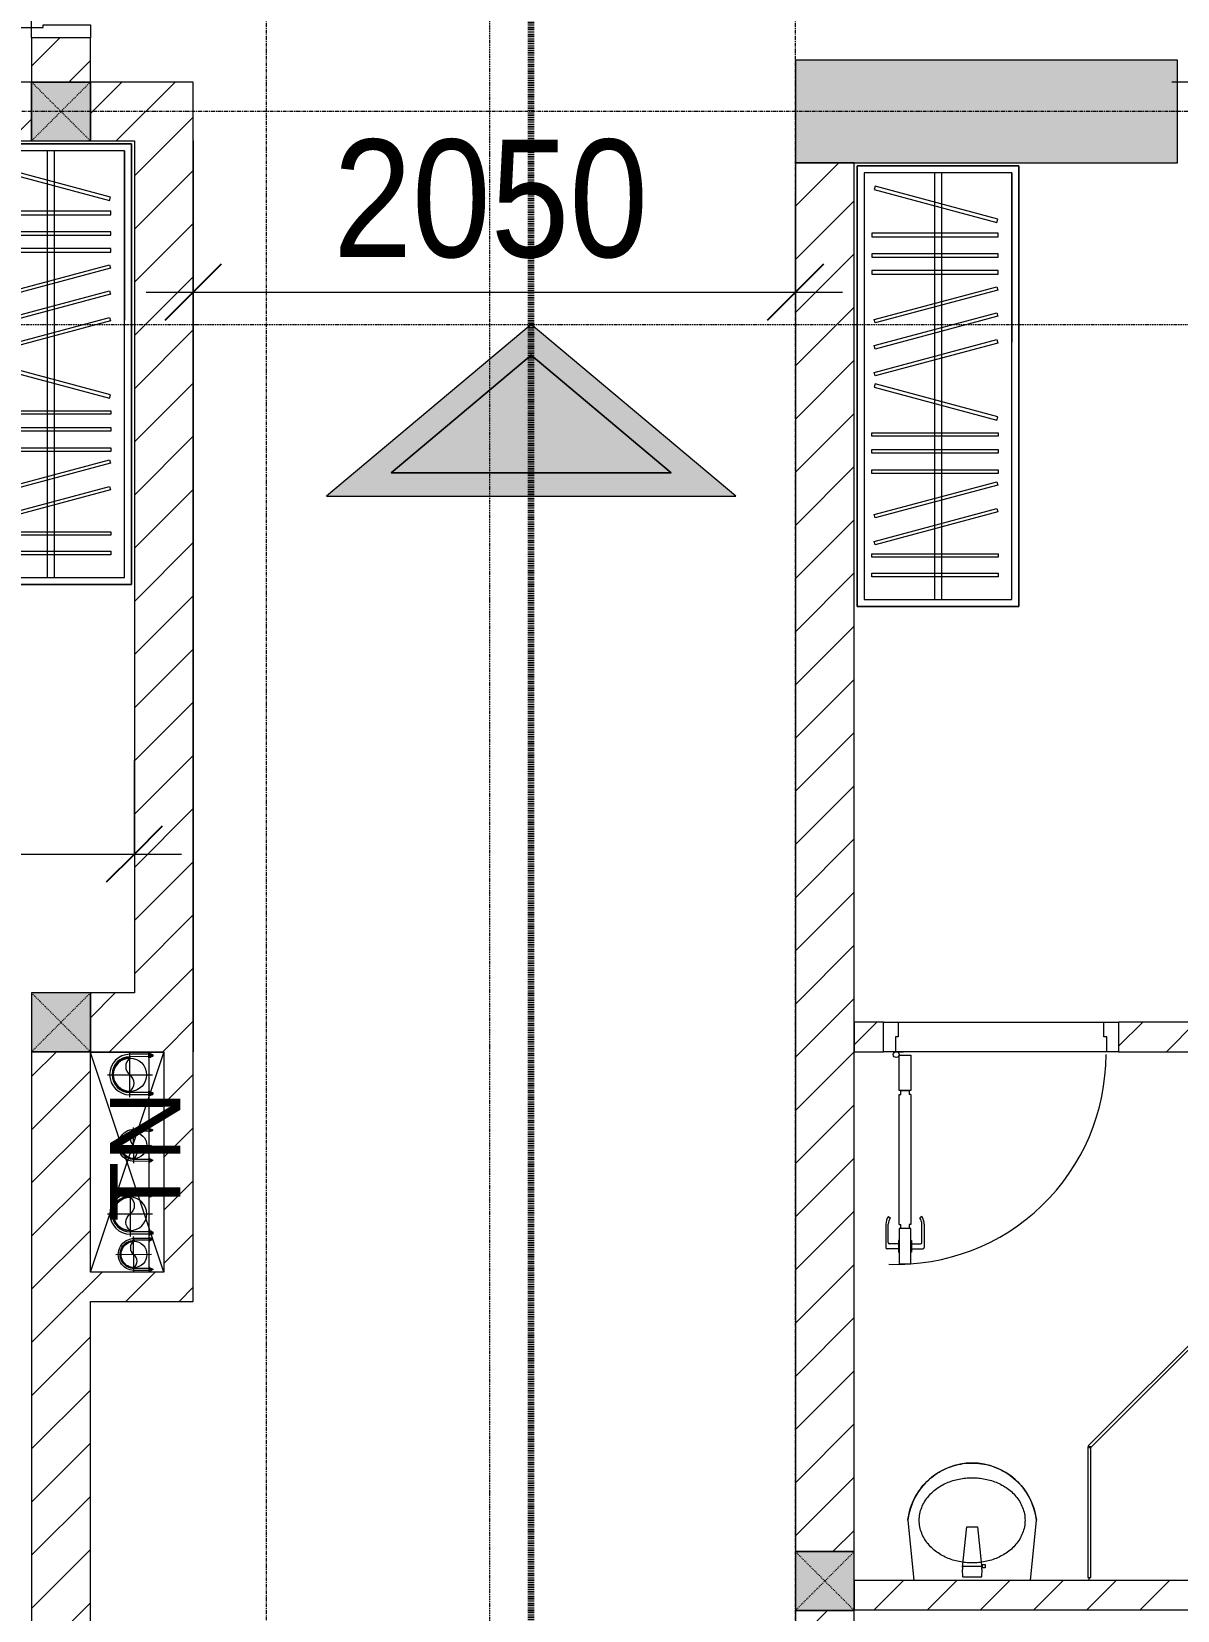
# Model space of a CAD drawing. Header units: millimetres. Extents: x 962 to 239635, y -15958 to 82755.
# Drawn here: x 103603 to 107503, y 64835 to 70209 of the extents above; entities that cross this region are included whole.
import ezdxf

# ---------------------------------------------------------------- set-up
doc = ezdxf.new("R2010")
doc.units = ezdxf.units.MM
for name, pattern in [('1 NÉT CALL OUT', [6, 3, -3]), ('Dash', [6, 3, -3]), ('Dash Dot 3_16_', [7.9375, 4.7625, -1.5875, 0, -1.5875]), ('Grid Line', [22.225, 12.7, -3.175, 3.175, -3.175]), ('IMPORT-CENTER _2_', [40.64, 25.4, -5.08, 5.08, -5.08])]:
    doc.linetypes.add(name, pattern=pattern)
for name, color, linetype, lineweight in [('0-1', 7, 'Continuous', 5), ('0-2', 250, 'Continuous', 9), ('A-ANNO-DIMS', 211, 'Continuous', 9), ('A-ANNO-DIMS-160', 211, 'Continuous', 9), ('A-ANNO-NOTE', 131, 'Continuous', 9), ('A-DETL-3', 90, '1 NÉT CALL OUT', 100), ('A-DETL-GENF-1', 9, 'Continuous', 9), ('A-DETL-GENF-2', 1, 'Continuous', 9), ('A-DOOR-1', 254, 'Continuous', 9), ('A-DOOR-2', 9, 'Continuous', 9), ('A-DOOR-4', 1, 'Continuous', 9), ('A-DOOR-FRAM-1', 1, 'Continuous', 9), ('A-FLOR', 192, 'Continuous', 9), ('A-FLOR-1', 250, 'Continuous', 9), ('A-FLOR-2', 9, 'Continuous', 9), ('A-GLAZ-CURT-1', 254, 'Continuous', 9), ('A-GLAZ-CURT-2', 9, 'Continuous', 9), ('A-WALL', 113, 'Continuous', 9), ('A-WALL-1', 253, 'Continuous', 18), ('A-WALL-2', 9, 'Continuous', 9), ('A-WALL-3', 113, 'Continuous', 18), ('A-WALL-PATT-1', 10, 'Continuous', 9), ('A-WALL-PATT-2', 111, 'Continuous', 9), ('G-ANNO-SYMB-1', 111, 'Dash Dot 3_16_', 18), ('G-ANNO-TEXT-1', 7, 'Continuous', 9), ('G-IMPT', 8, 'Continuous', 9), ('G-IMPT-2', 8, 'IMPORT-CENTER _2_', 9), ('I-FURN-1', 254, 'Continuous', 9), ('M-EQPM', 50, 'Continuous', 9), ('P-SANR-FIXT-1', 254, 'Continuous', 9), ('S-COLS', 52, 'Continuous', 9), ('S-COLS-1', 52, 'Continuous', 5), ('S-COLS-2', 7, 'Continuous', 18), ('S-COLS-5', 52, 'Dash', 9), ('S-COLS-6', 52, 'Continuous', 18), ('S-COLS-HDLN', 52, 'Dash', 9), ('S-GRID-1', 1, 'Grid Line', 9)]:
    doc.layers.add(name, color=color, linetype=linetype, lineweight=lineweight)
doc.styles.add('Arial_10', font='arial_0.ttf', dxfattribs={"height": 240})
doc.styles.add('UTM Avo', font='UTM Avo.ttf', dxfattribs={"width": 0.9, "height": 400})
doc.dimstyles.new('1_Dim_chi_tiet_2_5', dxfattribs={"dimscale": 304.8, "dimtxt": 399.720379, "dimasz": 0.629921, "dimexe": 0.524934, "dimexo": 0.0625, "dimgap": 0.052493, "dimtad": 1, "dimdec": 0, "dimrnd": 5, "dimzin": 0, "dimdsep": 46, "dimtxsty": 'UTM Avo', "dimblk1": 'OBLIQUE', "dimblk2": 'OBLIQUE', "dimsah": 1, "dimcen": 0.09, "dimdle": 0.524934, "dimazin": 0, "dimtfac": 1, "dimtdec": 4, "dimtix": 1, "dimtmove": 0, "dimatfit": 3, "dimfxl": 1.049869, "dimfxlon": 1, "dimtvp": 1, "dimtolj": 1, "dimtzin": 0, "dimarcsym": 2})
doc.dimstyles.new('1_Dim_chi_tiet_2_5_1', dxfattribs={"dimscale": 304.8, "dimtxt": 399.720379, "dimasz": 0.629921, "dimexe": 0.524934, "dimexo": 0.0625, "dimgap": 0.052493, "dimtad": 1, "dimdec": 0, "dimrnd": 5, "dimzin": 0, "dimdsep": 46, "dimtxsty": 'UTM Avo', "dimblk1": 'OBLIQUE', "dimblk2": 'OBLIQUE', "dimsah": 1, "dimcen": 0.09, "dimdle": 0.524934, "dimazin": 0, "dimtfac": 1, "dimtdec": 4, "dimtix": 1, "dimtmove": 0, "dimatfit": 3, "dimfxl": 1.049869, "dimfxlon": 1, "dimtvp": 1, "dimtolj": 1, "dimtzin": 0, "dimarcsym": 2})
pattern_1 = [(45, (0, 0), (-90.50967, 90.50967), [])]
pattern_2 = [(45, (61750.9, 0), (-90.50967, 90.50967), [])]

# ---------------------------------------------------------------- blocks, each defined once
blk = doc.blocks.new('NCV_TKTC_KET CAU_rvt-1-TKCS_MB TẦNG 2')
at = {"layer": 'S-COLS-1'}
blk.add_hatch(color=256, dxfattribs=at).paths.add_polyline_path([(45752.6, 69761.9), (45752.6, 70111.9), (44452.6, 70111.9), (44452.6, 69761.9), (44829.7, 69761.9)])
at = {"layer": 'A-FLOR-1'}
for p, q in [((42052.7, 66734.9), (42302.6, 66734.9)), ((42052.7, 65986.9), (42052.7, 66734.9))]:
    blk.add_line(p, q, dxfattribs=at)
at = {"layer": 'S-COLS-2'}
for p, q in [((44452.6, 70111.9), (44452.6, 69761.9)), ((45752.6, 70111.9), (44452.6, 70111.9)), ((45752.6, 69761.9), (45752.6, 70111.9)), ((44452.6, 69761.9), (45752.6, 69761.9))]:
    blk.add_line(p, q, dxfattribs=at)
blk = doc.blocks.new('DOOR_CW_01 CANH MO-PANEL KINH - DIG_02-800x2200-CỬA NHÔM KÍNH-401063-TKCS_MB TẦNG 2')
at = {"layer": 'A-DETL-GENF-1'}
for p, q in [((-347, -182), (-347, -62)), ((-347, -62), (-307, -62)), ((-307, -62), (-307, -182)), ((-307, -182), (-347, -182)), ((-347, -196), (-341, -196)), ((-347, -638), (-347, -196)), ((-341, -196), (-341, -182)), ((-341, -182), (-313, -182)), ((-313, -182), (-313, -196)), ((-307, -196), (-313, -196)), ((-307, -196), (-307, -638)), ((-392, -637), (-392, -716.5)), ((-384, -699.5), (-384, -637)), ((-383.9, -611.2), (-377.3, -615.8)), ((-347, -638), (-341, -638)), ((-341, -652), (-341, -638)), ((-307, -638), (-313, -638)), ((-313, -638), (-313, -652)), ((-270.1, -611.2), (-276.7, -615.8)), ((-270, -699.5), (-270, -637)), ((-262, -637), (-262, -716.5)), ((-349, -692.2), (-349, -731.8)), ((-347, -692.2), (-349, -692.2)), ((-307, -652), (-347, -652)), ((-347, -652), (-347, -772)), ((-347, -692.2), (-347, -731.8)), ((-313, -652), (-341, -652)), ((-307, -772), (-307, -652)), ((-307, -692.2), (-307, -731.8)), ((-307, -692.2), (-305, -692.2)), ((-305, -692.2), (-305, -731.8)), ((-349, -720.5), (-388, -720.5)), ((-349, -703.5), (-380, -703.5)), ((-349, -731.8), (-347, -731.8)), ((-305, -731.8), (-307, -731.8)), ((-305, -703.5), (-274, -703.5)), ((-305, -720.5), (-266, -720.5)), ((-347, -772), (-307, -772))]:
    blk.add_line(p, q, dxfattribs=at)
blk.add_circle((-357, -60), 10, dxfattribs=at)
for centre, radius, start, end in [((-357, -60), 714, 268, 0), ((-347, -637), 45, 145, 180), ((-347, -637), 37, 145, 180), ((-307, -637), 37, 0, 35), ((-307, -637), 45, 360, 35), ((-388, -716.5), 4, 180, 270), ((-380, -699.5), 4, 180, 270), ((-274, -699.5), 4, 270, 0), ((-266, -716.5), 4, 270, 0)]:
    blk.add_arc(centre, radius, start, end, dxfattribs=at)
at = {"layer": 'A-DOOR-2'}
for p, q in [((-400, -50), (-400, 50)), ((-400, 50), (-350, 50)), ((-350, 50), (-350, 0)), ((350, 0), (350, 50)), ((350, 50), (400, 50)), ((400, 50), (400, -50)), ((-360, -50), (-400, -50)), ((-360, 0), (-360, -50)), ((-350, 0), (-360, 0)), ((-357, -50), (-332, -50)), ((360, 0), (350, 0)), ((360, -50), (360, 0)), ((400, -50), (360, -50))]:
    blk.add_line(p, q, dxfattribs=at)
blk = doc.blocks.new('TU QUAN AO-SUITE ROOM_3 - TU QUAN AO-SUITE ROOM_3-901193-TKCS_MB TẦNG 2')
at = {"layer": 'I-FURN-1'}
for p, q in [((-550, 1500), (0, 1500)), ((-550, 0), (-550, 1500)), ((0, 1500), (-550, 1500)), ((-550, 1500), (-550, 0)), ((-24, 1476), (-526, 1476)), ((-526, 1476), (-526, 600)), ((-526, 1476), (-526, 24)), ((-287, 576), (-287, 1476)), ((-263, 576), (-263, 1476)), ((-24, 24), (-24, 1476)), ((0, 1500), (0, 0)), ((0, 0), (0, 1500)), ((-480.1, 1386.9), (-480.1, 1398.9)), ((-480.1, 1398.9), (-50.1, 1398.9)), ((-480.1, 1386.9), (-480.1, 1398.9)), ((-50.1, 1398.9), (-50.1, 1386.9)), ((-50.1, 1386.9), (-480.1, 1386.9)), ((-480.1, 1320.5), (-480.1, 1332.5)), ((-480.1, 1332.5), (-50.1, 1332.5)), ((-480.1, 1320.5), (-480.1, 1332.5)), ((-50.1, 1320.5), (-480.1, 1320.5)), ((-478.3, 1178.1), (-61.3, 1289.9)), ((-61.3, 1289.9), (-58.2, 1278.3)), ((-50.1, 1332.5), (-50.1, 1320.5)), ((-58.2, 1278.3), (-475.2, 1166.5)), ((-478.3, 1086.9), (-61.3, 1198.6)), ((-58.2, 1187.1), (-475.2, 1075.3)), ((-61.3, 1198.6), (-58.2, 1187.1)), ((-475.2, 1166.5), (-478.3, 1178.1)), ((-475.2, 1075.3), (-478.3, 1086.9)), ((-480.1, 1035.3), (-480.1, 1047.3)), ((-480.1, 1047.3), (-50.1, 1047.3)), ((-480.1, 1035.3), (-480.1, 1047.3)), ((-50.1, 1035.3), (-480.1, 1035.3)), ((-50.1, 1047.3), (-50.1, 1035.3)), ((-480.1, 965.8), (-480.1, 977.8)), ((-480.1, 977.8), (-50.1, 977.8)), ((-480.1, 965.8), (-480.1, 977.8)), ((-50.1, 977.8), (-50.1, 965.8)), ((-50.1, 965.8), (-480.1, 965.8)), ((-480.1, 908.6), (-480.1, 920.6)), ((-480.1, 920.6), (-50.1, 920.6)), ((-480.1, 908.6), (-480.1, 920.6)), ((-50.1, 920.6), (-50.1, 908.6)), ((-50.1, 908.6), (-480.1, 908.6)), ((-475.2, 865.5), (-478.3, 853.9)), ((-58.2, 753.7), (-475.2, 865.5)), ((-478.3, 853.9), (-61.3, 742.1)), ((-61.3, 742.1), (-58.2, 753.7)), ((-478.3, 603.1), (-61.3, 714.9)), ((-58.2, 703.3), (-475.2, 591.5)), ((-61.3, 714.9), (-58.2, 703.3)), ((-526, 24), (-526, 600)), ((-478.3, 511.9), (-61.3, 623.6)), ((-475.2, 591.5), (-478.3, 603.1)), ((-58.2, 612.1), (-475.2, 500.3)), ((-61.3, 623.6), (-58.2, 612.1)), ((-550, 24), (-550, 576)), ((-287, 24), (-287, 576)), ((-263, 24), (-263, 576)), ((-478.3, 423.1), (-61.3, 534.9)), ((-475.2, 500.3), (-478.3, 511.9)), ((-58.2, 523.3), (-475.2, 411.5)), ((-61.3, 534.9), (-58.2, 523.3)), ((-475.2, 411.5), (-478.3, 423.1)), ((-480.1, 368.4), (-480.1, 356.4)), ((-50.1, 368.4), (-480.1, 368.4)), ((-480.1, 356.4), (-50.1, 356.4)), ((-50.1, 356.4), (-50.1, 368.4)), ((-480.1, 311.2), (-480.1, 299.2)), ((-50.1, 311.2), (-480.1, 311.2)), ((-480.1, 299.2), (-50.1, 299.2)), ((-50.1, 299.2), (-50.1, 311.2)), ((-480.1, 241.7), (-480.1, 229.7)), ((-50.1, 241.7), (-480.1, 241.7)), ((-480.1, 229.7), (-50.1, 229.7)), ((-50.1, 229.7), (-50.1, 241.7)), ((-475.2, 192.7), (-478.3, 181.1)), ((-478.3, 181.1), (-61.3, 69.4)), ((-58.2, 80.9), (-475.2, 192.7)), ((-61.3, 69.4), (-58.2, 80.9)), ((-526, 24), (-24, 24)), ((0, 0), (-550, 0)), ((-550, 0), (0, 0))]:
    blk.add_line(p, q, dxfattribs=at)
blk = doc.blocks.new('bonruatreo - Chậu rửa-401074-TKCS_MB TẦNG 2')
at = {"layer": 'P-SANR-FIXT-1'}
for p, q in [((218.6, -205), (198.4, 0)), ((-198.4, 0), (-218.6, -205)), ((-44.7, -42.8), (-35.6, -42.8)), ((-44.7, -54.2), (-44.7, -42.8)), ((-35.6, -42.8), (-35.6, -44.2)), ((-35.6, -44.2), (-33.1, -44.2)), ((-35.6, -44.2), (-35.6, -52.9)), ((-35.6, -52.9), (-35.6, -54.2)), ((-32.2, -52.9), (-35.6, -52.9)), ((-32.2, -52.9), (-33.1, -44.2)), ((-33, -37.3), (-31.4, -12.2)), ((32.7, -48.5), (-32.7, -48.5)), ((-18.5, -182.5), (-32.2, -52.9)), ((-30.2, -11), (30.2, -11)), ((33, -45.4), (18.5, -182.5)), ((31.4, -12.2), (33, -37.3)), ((-35.6, -54.2), (-44.7, -54.2)), ((18.5, -182.5), (-18.5, -182.5))]:
    blk.add_line(p, q, dxfattribs=at)
at = {"layer": 'P-SANR-FIXT-1', "flags": 128}
blk.add_lwpolyline([(218.6, -205), (217.4, -213.7), (215.9, -222.4), (214, -231), (211.8, -239.5), (209.3, -247.9), (206.4, -256.2), (203.2, -264.4), (199.6, -272.5), (195.8, -280.4), (191.6, -288.1), (187.1, -295.7), (182.3, -303.1), (177.3, -310.3), (171.9, -317.3), (166.3, -324.1), (160.4, -330.6), (154.2, -336.9), (147.8, -342.9), (141.2, -348.7), (134.3, -354.2), (127.3, -359.4), (120, -364.4), (112.5, -369), (104.9, -373.4), (97.1, -377.4), (89.1, -381.2), (81, -384.6), (72.7, -387.6), (64.4, -390.4), (55.9, -392.8), (47.3, -394.8), (38.7, -396.6), (30, -397.9), (21.3, -399), (12.5, -399.6), (3.7, -400), (-5.1, -399.9), (-13.9, -399.6), (-22.6, -398.8), (-31.4, -397.8), (-40.1, -396.3), (-48.7, -394.5), (-57.2, -392.4), (-65.7, -390), (-74, -387.2), (-82.2, -384.1), (-90.3, -380.6), (-98.3, -376.8), (-106.1, -372.7), (-113.7, -368.3), (-121.1, -363.6), (-128.4, -358.7), (-135.4, -353.4), (-142.2, -347.8), (-148.8, -342), (-155.2, -335.9), (-161.3, -329.6), (-167.2, -323), (-172.8, -316.2), (-178.1, -309.2), (-183.1, -302), (-187.8, -294.6), (-192.2, -287), (-196.4, -279.2), (-200.2, -271.3), (-203.7, -263.2), (-206.8, -255), (-209.7, -246.6), (-212.2, -238.2), (-214.3, -229.7), (-216.1, -221.1), (-217.6, -212.4), (-218.6, -205)], dxfattribs=at)
at = {"layer": 'P-SANR-FIXT-1'}
for centre, radius, start, end in [((5.5, -41.4), 38.7, 173.966, 184.1457), ((-30.1, -12.3), 1.3, 91.2278, 176.4003), ((30.1, -12.3), 1.3, 3.5997, 88.7722), ((-5.5, -41.4), 38.7, 353.966, 6.034), ((0, -180), 220, 186.525, 353.475)]:
    blk.add_arc(centre, radius, start, end, dxfattribs=at)
for points in [[(-180, -205), (-180, -197.6), (-178.6, -182.7), (-172.4, -161.2), (-162.5, -141.1), (-149.4, -123), (-133.8, -107), (-116.1, -93.4), (-96.9, -82.1), (-76.5, -73.2), (-55.2, -66.5), (-33.3, -62.1), (-11.2, -59.9), (11.1, -59.9), (33.3, -62.1), (55.2, -66.5), (76.5, -73.2), (96.9, -82.1), (116.1, -93.4), (133.8, -107.1), (149.5, -123), (162.5, -141.2), (172.4, -161.2), (178.6, -182.7), (180, -197.6), (180, -205)], [(180, -205), (180, -212.4), (178.6, -227.3), (172.4, -248.8), (162.5, -268.8), (149.5, -287), (133.8, -302.9), (116.1, -316.6), (96.9, -327.9), (76.5, -336.8), (55.2, -343.5), (33.3, -347.9), (11.1, -350.1), (-11.2, -350.1), (-33.3, -347.9), (-55.2, -343.5), (-76.5, -336.8), (-96.9, -327.9), (-116.1, -316.6), (-133.8, -303), (-149.4, -287), (-162.5, -268.9), (-172.4, -248.8), (-178.6, -227.3), (-180, -212.4), (-180, -205)]]:
    blk.add_open_spline(points, degree=3, dxfattribs=at)
blk = doc.blocks.new('System Panel - Glazed-674652-TKCS_MB TẦNG 2')
at = {"layer": 'A-GLAZ-CURT-2'}
for p, q in [((222.1, 5), (-222.1, 5)), ((-222.1, 5), (-222.1, -5)), ((222.1, -5), (222.1, 5)), ((-222.1, -5), (222.1, -5))]:
    blk.add_line(p, q, dxfattribs=at)
blk = doc.blocks.new('System Panel - Glazed-580250-TKCS_MB TẦNG 2')
at = {"layer": 'A-GLAZ-CURT-2'}
for p, q in [((350.6, 5), (-350.6, 5)), ((-350.6, 5), (-350.6, -5)), ((350.6, -5), (350.6, 5)), ((-350.6, -5), (350.6, -5))]:
    blk.add_line(p, q, dxfattribs=at)
blk = doc.blocks.new('NCV_TKTC_TANG 2_rvt-1-TKCS_MB TẦNG 2')
at = {"layer": 'A-WALL-PATT-1'}
h = blk.add_hatch(dxfattribs=at)
h.set_pattern_fill('FP_1', color=256, style=0, pattern_type=2)
h.set_pattern_definition(pattern_1)
h.paths.add_polyline_path([(44752.6, 66736.9), (44752.6, 66836.9), (44652.6, 66836.9), (44652.6, 66736.9)])
h.paths.add_polyline_path([(45552.6, 66736.9), (46653, 66736.9), (46653, 66836.9), (45552.6, 66836.9)])
h = blk.add_hatch(dxfattribs=at)
h.set_pattern_fill('FP_1', color=256, style=0, pattern_type=2)
h.set_pattern_definition(pattern_1)
h.paths.add_polyline_path([(44652.6, 64836.9), (46652.6, 64836.9), (46652.6, 64936.9), (44652.6, 64936.9)])
h.paths.add_polyline_path([(46752.6, 64836.9), (49052.6, 64836.9), (49052.6, 64936.9), (46752.6, 64936.9), (46752.6, 64885.9)])
at = {"layer": 'A-FLOR-2'}
for p, q in [((44802.6, 66836.9), (45502.6, 66836.9)), ((45452.6, 64936.9), (45452.6, 64947.3))]:
    blk.add_line(p, q, dxfattribs=at)
at = {"layer": 'A-WALL-1'}
for p, q in [((44752.6, 66836.9), (44652.6, 66836.9)), ((44652.6, 66836.9), (44652.6, 66736.9)), ((44752.6, 66736.9), (44752.6, 66836.9)), ((46653, 66836.9), (45552.6, 66836.9)), ((45552.6, 66836.9), (45552.6, 66736.9)), ((44652.6, 66736.9), (44752.6, 66736.9)), ((45552.6, 66736.9), (46653, 66736.9)), ((46652.6, 64936.9), (44652.6, 64936.9)), ((44652.6, 64936.9), (44652.6, 64836.9)), ((44652.6, 64836.9), (46652.6, 64836.9))]:
    blk.add_line(p, q, dxfattribs=at)
at = {"layer": 'A-WALL-2'}
for p, q in [((44802.6, 66836.9), (45502.6, 66836.9)), ((45512.6, 66736.9), (44792.6, 66736.9))]:
    blk.add_line(p, q, dxfattribs=at)
at = {"layer": 'A-DOOR-1'}
blk.add_blockref('DOOR_CW_01 CANH MO-PANEL KINH - DIG_02-800x2200-CỬA NHÔM KÍNH-401063-TKCS_MB TẦNG 2', (45152.6, 66786.9), dxfattribs=at)
at = {"layer": 'A-GLAZ-CURT-1'}
for name, p, rotation in [('System Panel - Glazed-580250-TKCS_MB TẦNG 2', (45700.5, 65639.5), 45.00000000000011), ('System Panel - Glazed-674652-TKCS_MB TẦNG 2', (45452.6, 65169.5), 90.00000000000011)]:
    blk.add_blockref(name, p, dxfattribs=dict(at, rotation=rotation))
at = {"layer": 'I-FURN-1', "rotation": 180}
for p in [(41642.6, 69826.9), (44662.6, 69752)]:
    blk.add_blockref('TU QUAN AO-SUITE ROOM_3 - TU QUAN AO-SUITE ROOM_3-901193-TKCS_MB TẦNG 2', p, dxfattribs=at)
at = {"layer": 'P-SANR-FIXT-1', "rotation": 180}
blk.add_blockref('bonruatreo - Chậu rửa-401074-TKCS_MB TẦNG 2', (45053.9, 64936.9), dxfattribs=at)
blk = doc.blocks.new('TKTC_XREF_251221_MB TANG 2-7 - TKTC_XREF_260130_MB TANG 2-5_dwg_$cc-4746802-TKCS_MB TẦNG 2')
at = {"layer": 'G-IMPT-2'}
for p, q in [((0, -0.673), (0, 0.673)), ((-0.673, 0), (0.673, 0))]:
    blk.add_line(p, q, dxfattribs=at)
at = {"layer": 'M-EQPM'}
blk.add_circle((0, 0), 0.5, dxfattribs=at)
for centre, radius, start, end in [((0, 0), 0.5, 90, 270), ((0.188, 0.25), 0.313, 126.8699, 233.1301), ((-0.188, -0.25), 0.313, 306.8699, 53.1301)]:
    blk.add_arc(centre, radius, start, end, dxfattribs=at)
blk = doc.blocks.new('TKTC_XREF_251221_MB TANG 2-7 - TKTC_XREF_260130_MB TANG 2-5_dwg_CUM U_DN100-4746799-TKCS_MB TẦNG 2')
at = {"layer": 'G-IMPT'}
blk.add_hatch(color=256, dxfattribs=at).paths.add_polyline_path([(0, 61), (15.8, 58.9), (30.5, 52.8), (43.1, 43.1), (52.8, 30.5), (58.9, 15.8), (61, 0), (58.9, -15.8), (52.8, -30.5), (43.1, -43.1), (30.5, -52.8), (15.8, -58.9), (0, -61), (0, -57), (14.8, -55.1), (28.5, -49.4), (40.3, -40.3), (49.4, -28.5), (55.1, -14.8), (57, 0), (55.1, 14.8), (49.4, 28.5), (40.3, 40.3), (28.5, 49.4), (14.8, 55.1), (0, 57)])
for p, q in [((-72.7, 69.3), (-72.7, 60.7)), ((-65, 69), (0, 69)), ((-79.1, 66.6), (-79.1, 63.4)), ((-76.6, 66.6), (-76.6, 63.4)), ((-74.6, 66.6), (-74.6, 63.4)), ((-66.9, 67.9), (-71.7, 67.9)), ((-66.9, 62.1), (-71.7, 62.1)), ((-79.1, -63.4), (-79.1, -66.6)), ((-76.6, -63.4), (-76.6, -66.6)), ((-74.6, -63.4), (-74.6, -66.6)), ((-72.7, -60.7), (-72.7, -69.3)), ((-66.9, -62.1), (-71.7, -62.1)), ((-66.9, -67.9), (-71.7, -67.9)), ((-65, -69), (0, -69))]:
    blk.add_line(p, q, dxfattribs=at)
at = {"layer": 'G-IMPT', "flags": 128}
for points in [[(-71.7, 59.2), (-66.9, 59.2), (-66.9, 70.8), (-71.7, 70.8)], [(-66.9, 70.8), (-66.9, 72.7), (-65, 72.7), (-65, 57.3), (-66.9, 57.3), (-66.9, 59.2)], [(-72.7, 67.6), (-78.1, 67.6), (-78.1, 62.4), (-72.7, 62.4)], [(-65, 61), (0, 61), (0, 57)], [(-72.7, -62.4), (-78.1, -62.4), (-78.1, -67.6), (-72.7, -67.6)], [(-71.7, -70.8), (-66.9, -70.8), (-66.9, -59.2), (-71.7, -59.2)], [(-66.9, -59.2), (-66.9, -57.3), (-65, -57.3), (-65, -72.7), (-66.9, -72.7), (-66.9, -70.8)], [(-65, -61), (0, -61), (0, -57)]]:
    blk.add_lwpolyline(points, dxfattribs=at)
at = {"layer": 'G-IMPT'}
for centre, radius, start, end in [((-71.1, 69.3), 1.56, 112.61986, 247.38014), ((0, 0), 69, 270, 90), ((-78.1, 66.6), 0.96, 90, 180), ((-78.1, 63.4), 0.96, 180, 270), ((-67.9, 65), 4.8, 143.1301, 216.8699), ((-71.1, 60.7), 1.56, 112.61986, 247.38014), ((0, 0), 61, 270, 90), ((0, 0), 57, 270, 90), ((-78.1, -63.4), 0.96, 90, 180), ((-78.1, -66.6), 0.96, 180, 270), ((-71.1, -60.7), 1.56, 112.61986, 247.38014), ((-67.9, -65), 4.8, 143.1301, 216.8699), ((-71.1, -69.3), 1.56, 112.61986, 247.38014)]:
    blk.add_arc(centre, radius, start, end, dxfattribs=at)
blk = doc.blocks.new('TKTC_XREF_251221_MB TANG 2-7 - TKTC_XREF_260130_MB TANG 2-5_dwg_$cc-4746798-TKCS_MB TẦNG 2')
at = {"layer": 'G-IMPT-2'}
for p, q in [((0, -0.673), (0, 0.673)), ((-0.673, 0), (0.673, 0))]:
    blk.add_line(p, q, dxfattribs=at)
at = {"layer": 'M-EQPM'}
blk.add_circle((0, 0), 0.5, dxfattribs=at)
for centre, radius, start, end in [((0, 0), 0.5, 90, 270), ((0.188, 0.25), 0.313, 126.8699, 233.1301), ((-0.188, -0.25), 0.313, 306.8699, 53.1301)]:
    blk.add_arc(centre, radius, start, end, dxfattribs=at)
blk = doc.blocks.new('TKTC_XREF_251221_MB TANG 2-7 - TKTC_XREF_260130_MB TANG 2-5_dwg_CUM U_DN100-4746796-TKCS_MB TẦNG 2')
at = {"layer": 'G-IMPT'}
blk.add_hatch(color=256, dxfattribs=at).paths.add_polyline_path([(0, 61), (0, 57), (14.8, 55.1), (28.5, 49.4), (40.3, 40.3), (49.4, 28.5), (55.1, 14.8), (57, 0), (55.1, -14.8), (49.4, -28.5), (40.3, -40.3), (28.5, -49.4), (14.8, -55.1), (0, -57), (0, -61), (15.8, -58.9), (30.5, -52.8), (43.1, -43.1), (52.8, -30.5), (58.9, -15.8), (61, 0), (58.9, 15.8), (52.8, 30.5), (43.1, 43.1), (30.5, 52.8), (15.8, 58.9)])
for p, q in [((-79.1, 66.6), (-79.1, 63.4)), ((-76.6, 66.6), (-76.6, 63.4)), ((-74.6, 66.6), (-74.6, 63.4)), ((-72.7, 69.3), (-72.7, 60.7)), ((-66.9, 67.9), (-71.7, 67.9)), ((-66.9, 62.1), (-71.7, 62.1)), ((-65, 69), (0, 69)), ((-79.1, -63.4), (-79.1, -66.6)), ((-76.6, -63.4), (-76.6, -66.6)), ((-74.6, -63.4), (-74.6, -66.6)), ((-72.7, -60.7), (-72.7, -69.3)), ((-66.9, -62.1), (-71.7, -62.1)), ((-66.9, -67.9), (-71.7, -67.9)), ((-65, -69), (0, -69))]:
    blk.add_line(p, q, dxfattribs=at)
at = {"layer": 'G-IMPT', "flags": 128}
for points in [[(-72.7, 67.6), (-78.1, 67.6), (-78.1, 62.4), (-72.7, 62.4)], [(-71.7, 59.2), (-66.9, 59.2), (-66.9, 70.8), (-71.7, 70.8)], [(-66.9, 70.8), (-66.9, 72.7), (-65, 72.7), (-65, 57.3), (-66.9, 57.3), (-66.9, 59.2)], [(-65, 61), (0, 61), (0, 57)], [(-72.7, -62.4), (-78.1, -62.4), (-78.1, -67.6), (-72.7, -67.6)], [(-71.7, -70.8), (-66.9, -70.8), (-66.9, -59.2), (-71.7, -59.2)], [(-66.9, -59.2), (-66.9, -57.3), (-65, -57.3), (-65, -72.7), (-66.9, -72.7), (-66.9, -70.8)], [(-65, -61), (0, -61), (0, -57)]]:
    blk.add_lwpolyline(points, dxfattribs=at)
at = {"layer": 'G-IMPT'}
for centre, radius, start, end in [((-78.1, 66.6), 0.96, 90, 180), ((-78.1, 63.4), 0.96, 180, 270), ((-71.1, 69.3), 1.56, 112.6199, 247.3801), ((-67.9, 65), 4.8, 143.1301, 216.8699), ((-71.1, 60.7), 1.56, 112.6199, 247.3801), ((0, 0), 69, 270, 90), ((0, 0), 61, 270, 90), ((0, 0), 57, 270, 90), ((-78.1, -63.4), 0.96, 90, 180), ((-78.1, -66.6), 0.96, 180, 270), ((-71.1, -60.7), 1.56, 112.6199, 247.3801), ((-67.9, -65), 4.8, 143.1301, 216.8699), ((-71.1, -69.3), 1.56, 112.6199, 247.3801)]:
    blk.add_arc(centre, radius, start, end, dxfattribs=at)
blk = doc.blocks.new('TKTC_XREF_251221_MB TANG 2-7 - TKTC_XREF_260130_MB TANG 2-5_dwg_$cc-V158-TKCS_MB TẦNG 2')
at = {"layer": 'G-IMPT-2'}
for p, q in [((0, -0.673), (0, 0.673)), ((-0.673, 0), (0.673, 0))]:
    blk.add_line(p, q, dxfattribs=at)
at = {"layer": 'M-EQPM'}
blk.add_circle((0, 0), 0.5, dxfattribs=at)
for centre, radius, start, end in [((0, 0), 0.5, 90, 270), ((0.188, 0.25), 0.313, 126.8699, 233.1301), ((-0.188, -0.25), 0.313, 306.8699, 53.1301)]:
    blk.add_arc(centre, radius, start, end, dxfattribs=at)
blk = doc.blocks.new('TKTC_XREF_251221_MB TANG 2-7 - TKTC_XREF_260130_MB TANG 2-5_dwg_$cc-V163-TKCS_MB TẦNG 2')
at = {"layer": 'G-IMPT-2'}
for p, q in [((0, -0.666), (0, 0.673)), ((-0.673, 0), (0.673, 0))]:
    blk.add_line(p, q, dxfattribs=at)
at = {"layer": 'M-EQPM'}
blk.add_circle((0, 0), 0.5, dxfattribs=at)
for centre, radius, start, end in [((0, 0), 0.5, 90, 270), ((0.188, 0.25), 0.313, 126.8699, 233.1301), ((-0.188, -0.25), 0.313, 306.8699, 53.1301)]:
    blk.add_arc(centre, radius, start, end, dxfattribs=at)
blk = doc.blocks.new('TKTC_XREF_251221_MB TANG 2-7 - TKTC_XREF_251221_MB TANG 2-7-2039446-TKCS_MB TẦNG 2')
at = {"layer": 'M-EQPM'}
for p, q in [((8600.5, 49498.6), (8649.7, 49498.3)), ((8600.5, 48750), (8600.5, 49498.6)), ((8649.7, 49498.3), (8649.7, 48749.8))]:
    blk.add_line(p, q, dxfattribs=at)
for name, p, xscale, yscale, zscale, rotation in [('TKTC_XREF_251221_MB TANG 2-7 - TKTC_XREF_260130_MB TANG 2-5_dwg_$cc-4746798-TKCS_MB TẦNG 2', (8534.6, 49421.3), 113.7150000000092, 113.7150000000092, 113.7150000000092, 0.04476088158440977), ('TKTC_XREF_251221_MB TANG 2-7 - TKTC_XREF_260130_MB TANG 2-5_dwg_CUM U_DN100-4746796-TKCS_MB TẦNG 2', (8534.6, 49422.2), 0.9975000000000005, 0.9975000000000005, 0.9975000000000005, 180.0467435561312), ('TKTC_XREF_251221_MB TANG 2-7 - TKTC_XREF_260130_MB TANG 2-5_dwg_$cc-4746802-TKCS_MB TẦNG 2', (8547.2, 49181.1), 90.0000000000512, 90.0000000000512, 90.0000000000512, 0.419778997776333), ('TKTC_XREF_251221_MB TANG 2-7 - TKTC_XREF_260130_MB TANG 2-5_dwg_CUM U_DN100-4746796-TKCS_MB TẦNG 2', (8535.4, 48947.9), 0.9974999999999966, 0.9974999999999966, 0.9974999999999966, 180.0467435564899), ('TKTC_XREF_251221_MB TANG 2-7 - TKTC_XREF_260130_MB TANG 2-5_dwg_$cc-V163-TKCS_MB TẦNG 2', (8547.6, 48809.9), 90.0000000000512, 90.0000000000512, 90.0000000000512, 0.419778997776333)]:
    blk.add_blockref(name, p, dxfattribs=dict(xscale=xscale, yscale=yscale, zscale=zscale, rotation=rotation))
at = {"extrusion": (0, 0, -1)}
for name, p, xscale, yscale, zscale, rotation in [('TKTC_XREF_251221_MB TANG 2-7 - TKTC_XREF_260130_MB TANG 2-5_dwg_CUM U_DN100-4746799-TKCS_MB TẦNG 2', (-8549.1, 49181.1), 0.7894736842105242, 0.7894736842105242, -0.7894736842105241, 359.5802210006287), ('TKTC_XREF_251221_MB TANG 2-7 - TKTC_XREF_260130_MB TANG 2-5_dwg_$cc-V158-TKCS_MB TẦNG 2', (-8535.4, 48947.9), 113.7150000000092, 113.7150000000092, -113.7150000000092, 179.9532564459116), ('TKTC_XREF_251221_MB TANG 2-7 - TKTC_XREF_260130_MB TANG 2-5_dwg_CUM U_DN100-4746799-TKCS_MB TẦNG 2', (-8549.5, 48809.9), 0.7894736842105242, 0.7894736842105242, -0.7894736842105241, 359.5802210006287)]:
    blk.add_blockref(name, p, dxfattribs=dict(at, xscale=xscale, yscale=yscale, zscale=zscale, rotation=rotation))
blk = doc.blocks.new('G1_SOF - BO TRU - 200x200-3052400-TKCS_MB TẦNG 2')
at = {"layer": 'S-COLS-HDLN'}
for p, q in [((-100, 100), (100, -100)), ((100, 100), (-100, -100))]:
    blk.add_line(p, q, dxfattribs=at)
blk = doc.blocks.new('FD_05 - FD_05-1000x2200mm-835433-TKCS_MB TẦNG 2')
at = {"layer": 'A-DETL-GENF-2'}
for p, q in [((510, -100), (470, -100)), ((470, -100), (470, -1120)), ((510, -1120), (510, -100)), ((470, -1120), (510, -1120))]:
    blk.add_line(p, q, dxfattribs=at)
blk.add_arc((510, -100), 1020, 180, 267.7525, dxfattribs=at)
at = {"layer": 'A-DOOR-FRAM-1'}
for p, q in [((-545, 100), (-500, 100)), ((-545, -100), (-545, 100)), ((-500, 100), (-500, -60)), ((500, 100), (545, 100)), ((500, -60), (500, 100)), ((545, 100), (545, -100)), ((-510, -100), (-545, -100)), ((-500, -60), (-510, -60)), ((-510, -60), (-510, -100)), ((510, -60), (500, -60)), ((510, -100), (510, -60)), ((545, -100), (510, -100))]:
    blk.add_line(p, q, dxfattribs=at)
blk = doc.blocks.new('HDNDCT_MŨI TÊN THOÁT HIỂM - HDNDCT_MŨI TÊN THOÁT HIỂM-1614704-TKCS_MB TẦNG 2')
at = {"layer": 'A-ANNO-NOTE'}
h = blk.add_hatch(color=256, dxfattribs=at)
h.paths.add_polyline_path([(-3.153, 0), (0.5, 4.353), (0.5, -4.353)])
h.paths.add_polyline_path([(-2.5, 0), (0, -2.979), (0, 2.979)])
blk.add_hatch(color=256, dxfattribs=at).paths.add_polyline_path([(0, 2.979), (0, -2.979), (-2.5, 0)])
for p, q in [((0.5, 4.353), (-3.153, 0)), ((0.5, -4.353), (0.5, 4.353)), ((-2.5, 0), (0, 2.979)), ((0, 2.979), (-2.5, 0)), ((0, 2.979), (0, -2.979)), ((0, -2.979), (0, 2.979)), ((-3.153, 0), (0.5, -4.353)), ((0, -2.979), (-2.5, 0)), ((-2.5, 0), (0, -2.979))]:
    blk.add_line(p, q, dxfattribs=at)
blk = doc.blocks.new('DIMBLOCK216-TKCS_MB TẦNG 2')
at = {"layer": 'A-ANNO-DIMS-160'}
for p, q in [((104153.5, 69641.8), (104153.5, 69161.8)), ((104153.5, 69321.8), (104153.5, 69641.8)), ((106203.5, 69641.8), (106203.5, 69161.8)), ((106203.5, 69321.8), (106203.5, 69641.8)), ((103993.5, 69321.8), (106363.5, 69321.8))]:
    blk.add_line(p, q, dxfattribs=at)
at = {"layer": 'A-ANNO-DIMS-160', "lineweight": 25}
for p, q in [((104153.5, 69321.8), (104249.5, 69417.8)), ((106203.5, 69321.8), (106299.5, 69417.8)), ((104153.5, 69321.8), (104057.5, 69225.8)), ((106203.5, 69321.8), (106107.5, 69225.8))]:
    blk.add_line(p, q, dxfattribs=at)
at = {"layer": 'A-ANNO-DIMS-160', "color": 0, "insert": (104630.7, 69841.4), "char_height": 400, "width": 1314.636, "attachment_point": 1, "line_spacing_factor": 1.110334, "style": 'UTM Avo'}
blk.add_mtext('2050', dxfattribs=at)
blk = doc.blocks.new('_Oblique')
at = {"color": 0, "linetype": 'ByBlock', "lineweight": -2}
blk.add_line((-0.5, -0.5), (0.5, 0.5), dxfattribs=at)
blk = doc.blocks.new('DIMBLOCK217-TKCS_MB TẦNG 2')
at = {"layer": 'A-ANNO-DIMS-160'}
for p, q in [((107644.1, 71671.9), (107644.1, 69876.9)), ((107964.1, 71511.9), (107484.1, 71511.9)), ((107644.1, 71511.9), (107964.1, 71511.9)), ((107964.1, 70036.9), (107484.1, 70036.9)), ((107644.1, 70036.9), (107964.1, 70036.9))]:
    blk.add_line(p, q, dxfattribs=at)
at = {"layer": 'A-ANNO-DIMS-160', "lineweight": 25}
for p, q in [((107644.1, 71511.9), (107548.1, 71607.9)), ((107644.1, 71511.9), (107740.1, 71415.9)), ((107644.1, 70036.9), (107548.1, 70132.9)), ((107644.1, 70036.9), (107740.1, 69940.9))]:
    blk.add_line(p, q, dxfattribs=at)
at = {"layer": 'A-ANNO-DIMS-160', "color": 0, "insert": (107124.5, 70226.7), "char_height": 400, "width": 1314.636, "attachment_point": 1, "rotation": 90, "line_spacing_factor": 1.110334, "style": 'UTM Avo'}
blk.add_mtext('1475', dxfattribs=at)
blk = doc.blocks.new('DIMBLOCK345-TKCS_MB TẦNG 2')
at = {"layer": 'A-ANNO-DIMS-160'}
for p, q in [((95603.5, 67729.4), (95603.5, 67249.4)), ((95603.5, 67409.4), (95603.5, 67729.4)), ((103953.5, 67729.4), (103953.5, 67249.4)), ((103953.5, 67409.4), (103953.5, 67729.4)), ((95443.5, 67409.4), (104113.5, 67409.4))]:
    blk.add_line(p, q, dxfattribs=at)
at = {"layer": 'A-ANNO-DIMS-160', "lineweight": 25}
for p, q in [((95603.5, 67409.4), (95699.5, 67505.4)), ((103953.5, 67409.4), (104049.5, 67505.4)), ((95603.5, 67409.4), (95507.5, 67313.4)), ((103953.5, 67409.4), (103857.5, 67313.4))]:
    blk.add_line(p, q, dxfattribs=at)
at = {"layer": 'A-ANNO-DIMS-160', "color": 0, "insert": (99230.7, 67929), "char_height": 400, "width": 1314.636, "attachment_point": 1, "line_spacing_factor": 1.110334, "style": 'UTM Avo'}
blk.add_mtext('8350', dxfattribs=at)

msp = doc.modelspace()

# ---------------------------------------------------------------- hatches: boundary and pattern name
at = {"layer": 'A-WALL-PATT-2'}
h = msp.add_hatch(dxfattribs=at)
h.set_pattern_fill('FP_1', color=256, style=0, pattern_type=2)
h.set_pattern_definition(pattern_2)
h.paths.add_polyline_path([(103803.5, 70036.9), (103803.5, 70187.3), (103603.5, 70187.3), (103603.5, 70036.9)])
h.paths.add_polyline_path([(103803.5, 71277.3), (103803.5, 71511.9), (103603.5, 71511.9), (103603.5, 71277.3)])
h.paths.add_polyline_path([(103603.5, 71711.9), (103803.5, 71711.9), (103803.5, 74516.9), (103603.5, 74516.9), (103603.5, 72293.1)])
h = msp.add_hatch(dxfattribs=at)
h.set_pattern_fill('FP_1', color=256, style=0, pattern_type=2)
h.set_pattern_definition(pattern_2)
h.paths.add_polyline_path([(103803.5, 69836.9), (104153.5, 69836.9), (104153.5, 70036.9), (103803.5, 70036.9)])
h.paths.add_polyline_path([(103603.5, 69836.9), (103603.5, 70036.9), (100603.5, 70036.9), (100603.5, 69836.9), (103356.4, 69836.9)])
h = msp.add_hatch(dxfattribs=at)
h.set_pattern_fill('FP_1', color=256, style=0, pattern_type=2)
h.set_pattern_definition(pattern_2)
h.paths.add_polyline_path([(104153.5, 66936.9), (104153.5, 69836.9), (103953.5, 69836.9), (103953.5, 66936.9)])
h = msp.add_hatch(dxfattribs=at)
h.set_pattern_fill('FP_1', color=256, style=0, pattern_type=2)
h.set_pattern_definition(pattern_2)
h.paths.add_polyline_path([(106403.5, 61911.9), (106403.5, 62061.9), (106203.5, 62061.9), (106203.5, 61911.9)])
h.paths.add_polyline_path([(106403.5, 63151.9), (106403.5, 64835.3), (106203.5, 64835.3), (106203.5, 63151.9)])
h.paths.add_polyline_path([(106203.5, 65035.3), (106403.5, 65035.3), (106403.5, 69761.9), (106203.5, 69761.9), (106203.5, 65944.1)])
h = msp.add_hatch(dxfattribs=at)
h.set_pattern_fill('FP_1', color=256, style=0, pattern_type=2)
h.set_pattern_definition(pattern_2)
h.paths.add_polyline_path([(104053.5, 66736.9), (104153.5, 66736.9), (104153.5, 66936.9), (103803.5, 66936.9), (103803.5, 66736.9)])
h = msp.add_hatch(dxfattribs=at)
h.set_pattern_fill('FP_1', color=256, style=0, pattern_type=2)
h.set_pattern_definition(pattern_2)
h.paths.add_polyline_path([(103603.5, 65886.9), (103803.5, 65886.9), (103803.5, 66736.9), (103603.5, 66736.9), (103603.5, 65944.1)])
h = msp.add_hatch(dxfattribs=at)
h.set_pattern_fill('FP_1', color=256, style=0, pattern_type=2)
h.set_pattern_definition(pattern_2)
h.paths.add_polyline_path([(104153.5, 65986.9), (104153.5, 66736.9), (104053.5, 66736.9), (104053.5, 65986.9)])
h = msp.add_hatch(dxfattribs=at)
h.set_pattern_fill('FP_1', color=256, style=0, pattern_type=2)
h.set_pattern_definition(pattern_2)
h.paths.add_polyline_path([(103803.5, 65886.9), (104153.5, 65886.9), (104153.5, 65986.9), (103803.5, 65986.9), (103803.5, 65944.1)])
h = msp.add_hatch(dxfattribs=at)
h.set_pattern_fill('FP_1', color=256, style=0, pattern_type=2)
h.set_pattern_definition(pattern_2)
h.paths.add_polyline_path([(103803.5, 61836.9), (103803.5, 63596.9), (103603.5, 63596.9), (103603.5, 61836.9)])
h.paths.add_polyline_path([(103603.5, 64686.9), (103803.5, 64686.9), (103803.5, 65886.9), (103603.5, 65886.9), (103603.5, 64885.9)])
at = {"layer": 'S-COLS-1'}
for points in [[(103803.5, 69836.9), (103803.5, 70036.9), (103603.5, 70036.9), (103603.5, 69836.9)], [(103603.5, 66736.9), (103803.5, 66736.9), (103803.5, 66936.9), (103603.5, 66936.9)], [(106403.5, 64835.3), (106403.5, 65035.3), (106203.5, 65035.3), (106203.5, 64835.3)]]:
    msp.add_hatch(color=256, dxfattribs=at).paths.add_polyline_path(points)

# ---------------------------------------------------------------- linework, layer by layer
at = {"layer": '0-2'}
for p, q in [((104053.5, 66734.9), (103803.5, 66734.9)), ((104053.2, 65986.8), (103803.5, 66734.5)), ((103804.1, 65986.9), (104053.5, 66734))]:
    msp.add_line(p, q, dxfattribs=at)
at = {"layer": 'A-DETL-3'}
msp.add_line((105303.5, 52256.9), (105303.5, 71435.3), dxfattribs=at)
at = {"layer": 'A-FLOR'}
msp.add_line((104153.5, 69836.9), (104153.5, 66736.9), dxfattribs=at)
at = {"layer": 'A-WALL'}
for p, q in [((103603.5, 69836.9), (103603.5, 70036.9)), ((103603.5, 70036.9), (103803.5, 70036.9)), ((103803.5, 70036.9), (103803.5, 69836.9)), ((103803.5, 66936.9), (103803.5, 66736.9)), ((103803.5, 66736.9), (103603.5, 66736.9)), ((106203.5, 65035.3), (106403.5, 65035.3)), ((106403.5, 64835.3), (106203.5, 64835.3))]:
    msp.add_line(p, q, dxfattribs=at)
at = {"layer": 'A-WALL-3'}
for p, q in [((103603.5, 70187.3), (103603.5, 70036.9)), ((103803.5, 70187.3), (103603.5, 70187.3)), ((103803.5, 70036.9), (103803.5, 70187.3)), ((103603.5, 70036.9), (100603.5, 70036.9)), ((104153.5, 70036.9), (103803.5, 70036.9)), ((104153.5, 69836.9), (104153.5, 70036.9)), ((100603.5, 69836.9), (103603.5, 69836.9)), ((103803.5, 69836.9), (103953.5, 69836.9)), ((103953.5, 69836.9), (103953.5, 66936.9)), ((104153.5, 66736.9), (104153.5, 69836.9)), ((106403.5, 69761.9), (106203.5, 69761.9)), ((106203.5, 69761.9), (106203.5, 65035.3)), ((106403.5, 65035.3), (106403.5, 69761.9)), ((103953.5, 66936.9), (103803.5, 66936.9)), ((103603.5, 66736.9), (103603.5, 64686.9)), ((103803.5, 66736.9), (104053.5, 66736.9)), ((103803.5, 65986.9), (103803.5, 66736.9)), ((104053.5, 66736.9), (104053.5, 65986.9)), ((104153.5, 65886.9), (104153.5, 66736.9)), ((104053.5, 65986.9), (103803.5, 65986.9)), ((103803.5, 65886.9), (104153.5, 65886.9)), ((103803.5, 64686.9), (103803.5, 65886.9)), ((106203.5, 64835.3), (106203.5, 63151.9)), ((106403.5, 63151.9), (106403.5, 64835.3))]:
    msp.add_line(p, q, dxfattribs=at)
at = {"layer": 'G-ANNO-SYMB-1'}
for p, q in [((105162.2, 82373.8), (105162.2, 13320.5)), ((90498.7, 69211.5), (196677.7, 69211.5))]:
    msp.add_line(p, q, dxfattribs=at)
at = {"layer": 'S-COLS'}
for p, q in [((103803.5, 70036.9), (103603.5, 70036.9)), ((103603.5, 70036.9), (103603.5, 69836.9)), ((103803.5, 69836.9), (103803.5, 70036.9)), ((103803.5, 66736.9), (103803.5, 66936.9)), ((103603.5, 66736.9), (103803.5, 66736.9)), ((106403.5, 65035.3), (106203.5, 65035.3)), ((106203.5, 64835.3), (106403.5, 64835.3))]:
    msp.add_line(p, q, dxfattribs=at)
at = {"layer": 'S-COLS-6'}
for p, q in [((103603.5, 69836.9), (103803.5, 69836.9)), ((103803.5, 66936.9), (103603.5, 66936.9)), ((103603.5, 66936.9), (103603.5, 66736.9)), ((106203.5, 65035.3), (106203.5, 64835.3)), ((106403.5, 64835.3), (106403.5, 65035.3))]:
    msp.add_line(p, q, dxfattribs=at)
at = {"layer": 'S-GRID-1'}
for p, q in [((104403.5, 19351.6), (104403.5, 76542.3)), ((106203.5, 19351.6), (106203.5, 76542.3)), ((189415.6, 69936.9), (96253.4, 69936.9))]:
    msp.add_line(p, q, dxfattribs=at)

# ---------------------------------------------------------------- block references
at = {"layer": '0-1'}
for name in ['NCV_TKTC_KET CAU_rvt-1-TKCS_MB TẦNG 2', 'NCV_TKTC_TANG 2_rvt-1-TKCS_MB TẦNG 2']:
    msp.add_blockref(name, (61750.9, 0), dxfattribs=at)
at = {"layer": 'A-ANNO-NOTE', "xscale": 160, "yscale": 160, "zscale": 160, "rotation": 270.0000000000001}
msp.add_blockref('HDNDCT_MŨI TÊN THOÁT HIỂM - HDNDCT_MŨI TÊN THOÁT HIỂM-1614704-TKCS_MB TẦNG 2', (105303.5, 68707.1), dxfattribs=at)
at = {"layer": 'A-DOOR-4', "rotation": 269.9999999999999}
msp.add_blockref('FD_05 - FD_05-1000x2200mm-835433-TKCS_MB TẦNG 2', (103703.5, 70732.3), dxfattribs=at)
at = {"layer": 'M-EQPM'}
msp.add_blockref('TKTC_XREF_251221_MB TANG 2-7 - TKTC_XREF_251221_MB TANG 2-7-2039446-TKCS_MB TẦNG 2', (95403.5, 17236.9), dxfattribs=at)
at = {"layer": 'S-COLS-5'}
for p in [(103703.5, 69936.9), (103703.5, 66836.9), (106303.5, 64935.3)]:
    msp.add_blockref('G1_SOF - BO TRU - 200x200-3052400-TKCS_MB TẦNG 2', p, dxfattribs=at)

# ---------------------------------------------------------------- texts
at = {"layer": 'G-ANNO-TEXT-1', "insert": (103990.2, 66380.6), "char_height": 240, "width": 624, "attachment_point": 5, "rotation": 90, "line_spacing_factor": 0.936439, "style": 'Arial_10'}
msp.add_mtext('\\pt79.9992,160.0008,240,319.9992,400.0008,480,559.9992,640.0008,720,799.9992,880.0008,960,1039.9992,1120.0008,1200,1279.9992,1360.0008,1440,1519.9992,1600.0008,1680,1759.9992,1840.0008,1920,1999.9992,2080.0008,2160,2239.9992,2320.0008,2400,2479.9992,2560.0008;TN', dxfattribs=at)

# ---------------------------------------------------------------- dimensions: what is measured, and where the dimension line sits
at = {"layer": 'A-ANNO-DIMS'}
dim = msp.add_linear_dim(base=(107644.1, 70036.9), p1=(107964.1, 71511.9), p2=(107964.1, 70036.9), angle=90, dimstyle='1_Dim_chi_tiet_2_5', override={"dimpost": '<>', "dimfxl": 1475}, dxfattribs=at)
dim.commit()
dim.dimension.update_dxf_attribs({"geometry": 'DIMBLOCK217-TKCS_MB TẦNG 2', "text_midpoint": (107424.5, 70774.4)})
for base, p1, p2, dimstyle, override, picture, middle in [((106203.5, 69321.8), (104153.5, 69641.8), (106203.5, 69641.8), '1_Dim_chi_tiet_2_5', {"dimpost": '<>', "dimfxl": 2050}, 'DIMBLOCK216-TKCS_MB TẦNG 2', (105178.5, 69544.8)), ((103953.5, 67409.4), (95603.5, 67729.4), (103953.5, 67729.4), '1_Dim_chi_tiet_2_5_1', {"dimpost": '<>', "dimfxl": 8350}, 'DIMBLOCK345-TKCS_MB TẦNG 2', (99778.5, 67632.4))]:
    dim = msp.add_linear_dim(base=base, p1=p1, p2=p2, dimstyle=dimstyle, override=override, dxfattribs=at)
    dim.commit()
    dim.dimension.update_dxf_attribs({"geometry": picture, "text_midpoint": middle})

doc.saveas('drawing.dxf')
